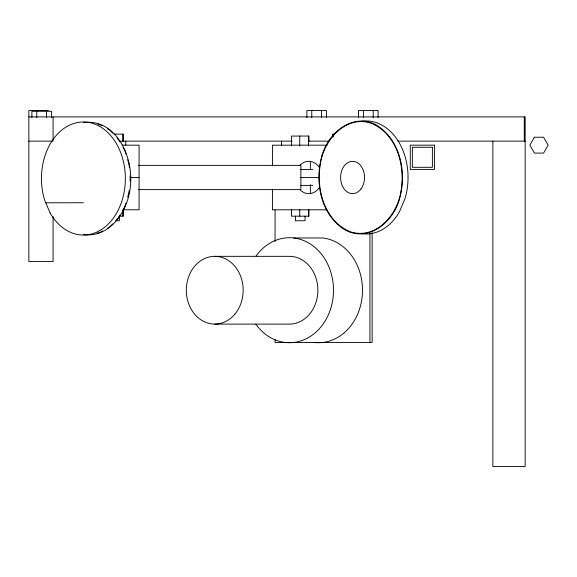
<?xml version="1.0" encoding="UTF-8"?>
<svg xmlns="http://www.w3.org/2000/svg" width="577" height="577" viewBox="0 0 577 577"><rect width="100%" height="100%" fill="white"/><g stroke="black" fill="none" stroke-linecap="round" stroke-linejoin="round"><path stroke-width="0.87" d="M129.234 190.475L127.683 197.262M130.15 181.084L130.15 175.963M125.865 203.176L124.827 206.552L123.067 209.653M119.98 215.07L118.22 218.164L116.374 220.075M112.681 223.89L109.608 227.071L107.293 228.362M102.663 230.951L99.576 232.675L97.095 233.115M48.418 110.539L28.85 110.539L28.85 261.496L53.084 261.496L53.084 216.519M28.85 116.893L525.164 116.893L525.164 466.461L492.859 466.461L492.859 141.127M83.34 122.468C116.886 118.523 133.561 157.831 130.402 185.902C128.577 209.999 110.546 238.258 83.34 234.579M114.066 134.138L123.29 134.138L123.29 141.343M334.321 134.16L332.677 134.16L332.677 136.864M28.85 141.127L53.084 141.127M119.497 141.127L291.89 141.127M308.118 141.127L329.034 141.127M397.791 141.127L525.164 141.127M122.187 145.166L139.086 145.166L139.086 209.783L123.016 209.783M327.246 145.166L272.423 145.188L272.423 165.83M138.386 165.375L300.877 165.375L300.877 189.609L138.386 189.609M300.235 169.544L312.777 169.544M130.301 177.471L139.086 177.471M300.494 177.471L319.752 177.5M300.235 185.397L312.777 185.397M45.763 202.779L83.405 202.758M326.899 209.804L272.423 209.804L272.423 189.162M119.129 216.151L123.29 216.151L123.29 209.783M115.573 220.746L119.352 220.746L119.352 216.151M293.859 237.976L322.86 237.976A52.5 44.054 -90 0 1 362.277 295.474A52.5 44.054 -90 0 1 314.032 342.457M214.745 256.332L289.445 256.332A33.884 28.432 -90 0 1 317.877 290.217A33.884 28.432 -90 0 1 289.445 324.101L214.745 324.101M97.924 124.084L101.891 125.671M107.293 128.685L109.608 129.976L112.681 133.157M116.994 137.614L119.98 141.985M123.067 147.402L124.827 150.496L125.865 153.879M127.683 159.793L128.988 164.019L129.32 167.431M524.277 116.893L524.277 141.127M378.101 117.643L378.101 110.539L358.533 110.539L358.533 117.643M373.204 110.539L373.204 117.643M372.143 232.56L372.143 342.457L275.063 342.457L275.063 339.752M369.944 233.461L369.944 342.457M363.423 110.539L363.423 117.643M333.181 134.16L333.181 136.864M326.438 117.643L326.438 110.539L306.87 110.539L306.87 117.643M321.548 110.539L321.548 117.643M311.76 110.539L311.76 117.643M310.376 161.481L310.376 169.487M310.376 184.618L310.376 193.511M308.969 141.459L308.969 136.064L291.536 136.064L291.536 145.959M308.969 209.804L308.969 216.18L291.536 216.18L291.536 209.804M308.464 136.064L308.464 145.959M308.464 209.804L308.464 216.18M305.031 216.18L305.031 220.767L295.474 220.767L295.474 216.18M299.744 136.064L299.744 145.959M299.744 209.804L299.744 216.18M281.547 141.127L281.547 145.166M275.063 210.042L275.063 241.568M125.779 141.127L125.779 145.166M122.786 134.138L122.786 141.343M122.786 210.576L122.786 216.151M53.084 116.893L53.084 140.225M51.454 117.52L51.454 111.289L31.886 111.289L31.886 117.52M46.564 111.289L46.564 117.52M36.777 111.289L36.777 117.52M256.065 255.957A52.5 44.054 -90 0 1 319.889 252.272A52.5 44.054 -90 0 1 319.658 328.428A52.5 44.054 -90 0 1 255.856 324.18M299.564 165.621A16.156 13.552 -90 0 1 319.622 167.799M319.42 187.46A16.156 13.552 -90 0 1 300.386 190.165M360.625 121.415A56.539 41.948 -90 0 1 404.852 199.108L399.378 211.896A56.539 41.948 -90 0 1 360.625 233.534M320.516 162.966C315.727 188.592 324.151 220.537 349.922 231.622C375.418 240.248 397.171 215.264 400.856 191.982C405.638 166.349 397.221 134.412 371.451 123.327C345.948 114.7 324.202 139.684 320.516 162.966M321.93 155.833C314.451 181.805 320.545 214.478 344.635 229.711C368.4 243.061 393.326 222.095 399.435 199.108C406.922 173.143 400.827 140.463 376.738 125.238C352.965 111.888 328.046 132.854 321.93 155.833M534.417 137.239L529.845 145.166L534.417 153.093L543.57 153.093L548.15 145.166L543.57 137.239L534.417 137.239M434.495 145.166L410.261 145.166L410.261 169.4L434.495 169.4L434.495 145.166M432.397 147.265L412.36 147.265L412.36 167.294L432.397 167.294L432.397 147.265M50.12 212.942L44.645 200.161A56.539 41.948 90 0 1 85.23 122.035A56.539 41.948 90 0 1 120.607 204.633A56.539 41.948 90 0 1 50.12 212.942M234.846 314.176A33.884 28.432 -90 0 0 222.102 257.486A33.884 28.432 -90 0 0 187.28 298.987A33.884 28.432 -90 0 0 234.846 314.176M361.036 188.895A16.156 11.987 -90 0 0 355.663 161.87A16.156 11.987 -90 0 0 340.985 181.654A16.156 11.987 -90 0 0 361.036 188.895"/></g></svg>
